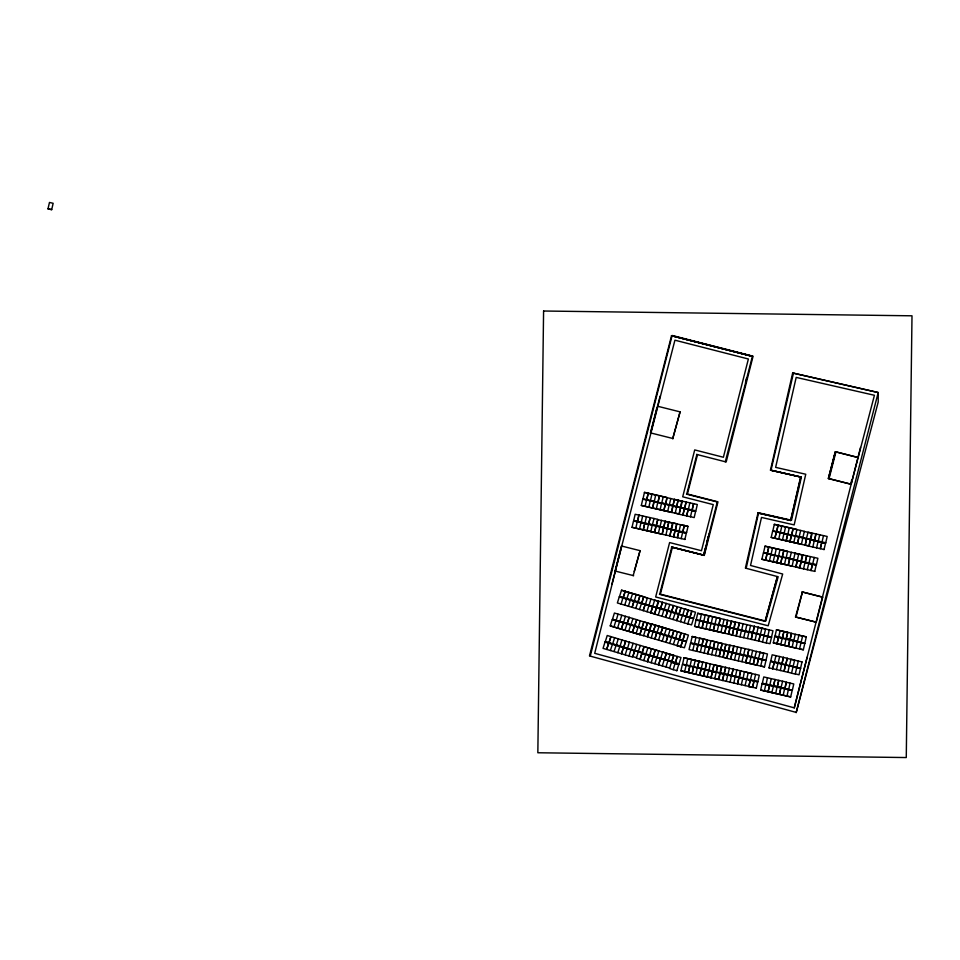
<?xml version="1.0" encoding="UTF-8"?>
<svg xmlns="http://www.w3.org/2000/svg" width="960" height="960" viewBox="0 0 960 960"><rect width="100%" height="100%" fill="white"/><g stroke="black" fill="none" stroke-linecap="round" stroke-linejoin="round"><path stroke-width="1.44" d="M48 208.848L49.464 202.452L53.148 203.292L51.684 209.688L48 208.848L51.708 209.604M634.668 650.664L642.012 652.788L605.268 641.76L607.224 635.496L629.472 642.276M647.424 623.088L643.548 635.748L610.236 625.896L639.78 634.584L643.812 621.936M651.168 624.06L649.2 630.312L634.716 625.992L636.684 619.74L651.144 624.132L643.92 621.852L641.964 628.116L612.456 619.296L634.608 625.788L636.66 619.812M619.284 596.856L656.388 607.716L654.456 613.896L617.364 602.964L619.308 596.784L652.608 606.72L654.648 600.132L658.272 601.2L650.928 599.088L647.052 611.76M608.892 642.816L610.86 636.564M609.06 642.792L610.98 636.684M621.504 590.256L643.68 596.676L641.724 602.94L619.56 596.436L621.528 590.184L651.012 599.076M635.784 528.192L637.248 521.796M637.392 521.424L638.856 515.04M637.536 521.46L639 515.076M642.78 499.104L641.328 505.488L679.044 514.068L680.508 507.684L642.768 499.176M613.932 626.976L615.888 620.724M616.224 620.4L618.024 614.172M621.048 604.128L622.932 597.84M612.384 644.352L610.38 650.508M612.684 643.848L614.604 637.752M623.196 597.504L625.152 591.24M623.352 597.48L625.296 591.288M639.54 529.056L641.004 522.66M641.22 522.312L642.684 515.904M645.084 506.352L646.548 499.956M646.692 499.584L648.156 493.2M646.836 499.62L648.3 493.236M619.524 621.78L617.556 628.044M619.848 621.468L621.792 615.288M614.088 651.516L616.104 645.36M616.308 644.916L618.312 638.832M626.976 598.536L628.896 592.44M643.236 529.896L644.688 523.5L643.308 529.908M644.988 523.164L646.44 516.768M648.84 507.216L650.304 500.82M650.52 500.472L651.984 494.064M623.568 622.476L625.44 616.272M617.82 652.704L619.764 646.524M620.04 646.104L621.984 639.924M632.604 593.52L630.588 599.676M647.04 530.772L648.456 524.364M648.672 524.004L650.136 517.608M648.72 524.016L650.184 517.632M652.536 508.056L653.988 501.66M652.608 508.068L654.06 501.684M654.288 501.324L655.752 494.928M624.972 630.144L626.952 624.06M627.18 623.616L629.136 617.352M627.252 623.556L629.184 617.376M621.456 653.772L623.412 647.508L621.588 653.724M623.82 647.112L625.632 640.908M634.344 600.792L636.252 594.504M625.74 641.004L623.796 647.196M650.844 531.636L652.188 525.216M652.416 524.868L654 518.484M656.34 508.932L657.756 502.524M657.972 502.164L659.436 495.768M628.656 631.224L630.708 625.08M658.032 502.188L659.484 495.792M631.008 624.648L632.928 618.54M635.748 608.448L637.824 602.232M625.212 654.792L627.156 648.612M627.432 648.252L605.292 641.676M637.968 601.848L639.924 595.596M627.54 648.456L629.388 642M638.1 601.872L640.056 595.608M655.992 526.092L654.54 532.488L656.064 526.104M656.232 525.72L657.696 519.324L635.148 514.272L633.708 520.584L663.72 527.508L665.16 521.196L662.064 534.204L632.04 527.256M657.804 519.528L656.34 525.912L671.088 529.272M660.144 509.808L661.488 503.388M661.716 503.028L663.3 496.644M628.968 655.98L630.924 649.716M641.508 603.396L639.492 609.552M631.164 649.524L633.108 643.344M658.368 533.364L659.832 526.968M660.036 526.764L661.476 520.356M665.304 504.252L663.84 510.648L665.376 504.276M636.144 633.516L638.016 627.312M667.104 497.688L665.652 504.072L680.388 507.432L681.84 501.12L644.448 492.432M638.352 627.06L640.296 620.784M645.204 604.476L643.212 610.56M634.536 650.856L605.004 642.096L603.048 648.36L632.592 657.048L634.68 650.592M634.776 650.58L641.928 652.956L639.972 659.22L636.336 658.152L640.236 645.552M636.612 644.484L632.856 656.664L636.504 657.648M647.388 598.008L643.788 596.88L641.832 603.144L656.316 607.464L658.272 601.2M662.208 534.3L663.672 527.916M667.668 511.524L669.132 505.128M669.336 504.924L670.776 498.516M639.924 634.692L641.88 628.428L645.516 629.496M648.828 605.544L645.456 604.212L647.4 597.936M667.296 528.528L668.748 522.132M665.904 535.14L668.844 522.108M671.352 512.364L674.364 499.452L681.816 501.192M671.508 512.46L672.972 506.076L676.644 506.988M673.008 505.752L674.472 499.356M643.716 635.688L647.34 636.756L649.296 630.492L612.192 619.632L610.236 625.896M650.688 612.816L652.62 606.636M677.328 656.544L675.336 662.76L642 653.316L671.832 661.548M657.024 657.132L658.908 650.94L644.16 646.692L673.728 655.344L669.552 668.448L673.2 669.696L675.096 663.216C661.74 659.316 688.416 667.668 675.096 663.216M671.076 529.344L672.528 522.96L657.792 519.6M669.744 535.908L671.208 529.524L633.468 521.016L632.028 527.328L665.916 535.068M676.596 506.688L678.048 500.292M675.204 513.312L678.144 500.28M649.2 630.312L645.48 629.268L647.436 623.004M649.452 630.66L686.352 641.592L684.408 647.784L647.508 636.84L649.452 630.66L686.376 641.52M673.932 630.768L671.976 637.02L686.46 641.34L688.416 635.088L651.672 624.06L681.18 632.88L679.212 639.144M643.8 660.576L645.624 654.36M654.456 613.896L650.82 612.828L652.788 606.576M645.9 653.94L647.94 647.784M656.544 607.884L693.48 618.66L691.524 624.924L687.912 623.784M656.82 607.464L678.996 613.884L680.928 607.788L658.776 601.212L656.82 607.464L693.588 618.42L695.532 612.228L681.048 607.908L679.104 614.088M673.596 536.916L675.048 530.52M673.668 536.928L675.12 530.544M675.276 530.16L676.728 523.776L673.044 522.936L671.58 529.32L686.568 532.668M675.42 530.208L676.872 523.812M680.664 507.84L679.2 514.236L694.188 517.572L695.628 511.26L680.664 507.84L695.616 511.344M651.204 637.932L653.076 631.728M658.248 615.06L660.264 608.892M649.656 655.104L651.576 648.828M660.468 608.46L662.388 602.352M660.588 608.58L662.532 602.4M678.816 531.384L677.352 537.768L678.888 531.396M679.128 530.964L680.568 524.652L688.02 526.344L686.556 532.74M684.348 508.692L682.896 515.076L684.42 508.704M684.576 508.332L686.04 501.936M684.72 508.368L686.172 501.972M657.12 632.412L659.064 626.232M651.192 662.784L653.016 656.568M662.004 616.248L663.888 609.96M664.212 609.648L666.18 603.384M681.18 538.644L682.644 532.26M688.116 509.544L686.652 515.94L688.188 509.568M688.404 509.208L689.868 502.812M660.528 633.996L658.512 640.164M662.748 627.396L660.732 633.564L662.76 627.324M654.852 663.744L656.748 657.552M667.572 611.124L665.628 617.304L667.656 611.064M667.848 610.704L669.804 604.44M684.876 539.496L686.328 533.1L671.364 529.68L669.9 536.076L684.888 539.412M690.48 516.816L691.944 510.42M662.232 641.172L664.212 635.088M664.452 634.572L666.432 628.488M658.536 664.812L660.528 658.728M658.656 664.848L660.54 658.656M669.348 618.312L671.316 612.228M673.536 605.628L671.568 611.712M662.58 652.08L666.36 653.064L664.452 659.34L642.264 652.896L644.16 646.692M665.892 642.336L667.848 636.072L666.024 642.288M668.256 635.676L670.2 629.496M664.236 659.796L662.268 665.976M675.372 612.828L677.292 606.72M677.16 606.696L675.348 612.9M671.592 637.176L669.636 643.44M665.988 666.96L667.872 660.84M668.196 660.504L670.092 654.396M673.356 644.448L675.36 638.28M675.612 637.992L677.544 631.908M669.696 668.028L640.104 659.508L642 653.316M680.52 621.684L682.404 615.408M682.716 615.144L684.66 608.964L688.284 610.032L686.34 616.212M682.608 640.536L680.652 646.8L677.052 645.528M681.18 632.88L677.028 645.732M684.168 622.68L688.176 610.116M677.232 656.556L675.336 662.76M680.784 646.716L682.74 640.452M673.224 669.624L676.848 670.668M656.556 607.812L654.6 614.076L687.78 623.868M689.868 617.364L686.076 616.692L693.588 618.42M689.94 617.424L691.884 611.244M691.788 611.256L687.768 623.94M719.892 673.056L718.428 679.452L680.892 670.86L682.356 664.464L719.868 673.14M706.548 662.94L684.036 657.72L682.572 664.116L712.596 671.04M696.036 620.004L694.584 626.388L732.3 634.968L735.096 622.02L731.4 621.168L728.46 634.2M684.648 671.724L686.112 665.328M686.4 664.992L687.72 658.56M692.832 650.448L694.284 644.052M694.584 643.716L695.892 637.296L692.208 636.444L690.744 642.84L713.292 647.892M698.34 627.252L699.804 620.856M700.092 620.52L701.412 614.1M690.096 665.832L691.56 659.436M696.516 651.288L697.98 644.904M696.588 651.312L698.052 644.916M698.268 644.568L699.732 638.16L707.172 639.864L705.768 646.272M702.024 628.092L703.488 621.708L702.096 628.116M703.776 621.372L705.24 614.964M692.1 673.428L693.564 667.032L692.172 673.44M693.78 666.672L695.244 660.276M700.344 652.164L701.808 645.78M703.416 639.012L701.952 645.396L703.488 639.024M705.864 628.968L707.316 622.584M707.472 622.2L708.924 615.816M707.544 622.224L708.996 615.828M695.916 674.304L697.32 667.896M697.536 667.536L699 661.14L697.596 667.548M704.088 653.028L705.492 646.62M705.72 646.26L707.172 639.864M709.596 629.832L711.012 623.424M711.288 623.076L712.692 616.668M699.6 675.144L701.064 668.748M699.72 675.168L701.184 668.784M701.28 668.388L702.876 662.016M709.236 647.472L707.784 653.868L709.356 647.508M709.464 647.124L711.048 640.74L714.732 641.58L713.28 647.976M713.292 630.672L714.744 624.276M713.412 630.696L714.864 624.312M714.972 623.928L716.556 617.544M703.404 676.02L704.868 669.624M703.476 676.032L704.94 669.636M705.096 669.252L706.56 662.856M711.66 654.756L713.112 648.36M717.168 631.56L718.632 625.164M718.788 624.78L720.252 618.384L697.716 613.248L696.264 619.644L726.276 626.568M720.36 618.588L718.908 624.972L733.644 628.332M707.16 676.872L708.696 670.5M708.9 670.284L710.352 663.888M715.416 655.62L716.88 649.224M717.084 649.02L718.524 642.612M720.924 632.424L722.388 626.028M722.592 625.824L724.032 619.416M711.084 677.832L712.536 671.436M712.572 671.124L714.036 664.728L710.928 677.736L680.904 670.788M719.1 656.46L722.112 643.548M719.256 656.556L720.72 650.16M720.756 649.848L722.208 643.452L692.196 636.528M724.62 633.264L727.62 620.352L735.072 622.092M724.764 633.36L726.228 626.964M726.264 626.652L727.728 620.256L697.704 613.332M716.16 672.06L717.624 665.664M714.768 678.672L716.196 672.216M716.256 672.036L717.72 665.64M722.952 657.396L725.892 644.364L724.332 650.784L690.528 643.2L689.064 649.584L726.792 658.164L729.576 645.216L714.828 641.856L713.388 648.168L728.136 651.528M729.852 627.588L731.304 621.192M728.616 634.128L730.068 627.732M719.94 672.876L721.404 666.492L706.68 663.06L705.216 669.444L719.964 672.804M720.456 672.852L721.92 666.468M746.172 568.236L758.58 512.796L791.52 520.26L801.372 477.156L770.472 470.136L792.672 372.984L878.208 392.532L878.208 402.06L796.236 712.416L589.488 655.92L671.532 335.7L752.388 356.34L725.304 461.76M730.092 645.192L728.628 651.576L758.652 658.5M722.46 680.448L723.924 674.052M722.532 680.46L723.996 674.076M724.14 673.692L725.604 667.308M724.284 673.74L725.748 667.344M793.536 372.768L770.988 470.28M730.644 659.172L732.096 652.776L730.716 659.184M732.324 652.416L733.776 646.032M737.604 629.58L736.152 635.976L737.676 629.604M732.456 652.464L733.92 646.068M737.832 629.22L739.296 622.836M739.428 622.872L737.976 629.268L741.66 630.108L743.124 623.712M726.288 681.324L727.752 674.928M727.968 674.58L729.432 668.184M734.472 660.048L735.936 653.652M736.152 653.304L737.616 646.908M739.98 636.852L741.444 630.456M730.056 682.188L731.436 675.768M733.128 669.024L731.664 675.42L733.2 669.036M738.228 660.9L739.692 654.516M739.908 654.156L741.372 647.76M743.748 637.704L745.2 631.32M745.428 630.96L746.88 624.564M761.892 559.272L763.356 552.888L801.072 561.456L799.608 567.852L761.892 559.272L791.94 566.064M733.788 683.04L735.204 676.632M800.964 561.204L786.216 557.856L787.56 551.268L765.036 546.132L763.572 552.528L793.596 559.452M735.48 676.296L736.884 669.888M741.984 661.692L743.412 655.452M743.652 655.02L745.056 648.6M747.504 638.496L748.896 632.16L733.92 628.74L771.456 637.332M750.576 625.404L749.16 631.824L752.856 632.664L754.308 626.268M738.948 677.496L737.484 683.892L739.056 677.52M767.256 553.368L768.72 546.972M739.164 677.136L740.628 670.74M767.4 553.404L768.864 547.008M772.656 531.036L771.192 537.432L808.908 546.012L810.372 539.628L772.632 531.12M739.296 677.148L740.748 670.764M745.656 662.604L747.12 656.22M747.24 656.244L745.776 662.64L764.484 666.912L767.46 653.952L752.712 650.592M747.336 655.86L748.8 649.464M751.176 639.408L752.628 633.024L751.284 639.444M747.468 655.872L748.932 649.476M752.976 632.676L754.44 626.28M769.416 560.988L770.868 554.604M741.36 684.768L742.752 678.36M771.096 554.244L772.548 547.848M744.444 671.604L743.1 678.192L757.836 681.54L759.288 675.228L744.54 671.88M776.556 531.528L778.02 525.132M776.7 531.564L778.164 525.168M749.532 663.492L750.996 657.108M751.272 656.916L752.616 650.316L730.068 645.264M755.052 640.296L756.504 633.912M758.124 627.12L756.78 633.72L771.528 637.068M773.172 561.852L774.636 555.456M745.116 685.632L746.508 679.224M774.852 555.096L776.316 548.712M746.784 679.032L748.224 672.624M778.716 539.148L780.168 532.764M780.396 532.404L781.848 526.008M754.68 657.948L753.228 664.332L756.408 651.348M758.736 641.136L760.2 634.752M758.808 641.16L761.916 628.152M753.96 681.048L752.496 687.444L748.8 686.604L750.264 680.088M778.596 555.96L780 549.552M748.8 686.604L750.264 680.208M750.348 679.956L751.92 673.476L721.896 666.54M782.472 540.012L783.936 533.616M784.152 533.256L785.616 526.872M758.448 658.8L756.984 665.196L760.092 652.188M780.6 563.556L782.064 557.16M780.72 563.58L782.172 557.196M782.28 556.8L783.744 550.416M800.592 477.024L790.656 520.488L800.844 477.036L770.472 470.136L800.844 477.024M752.616 687.348L755.592 674.388M782.412 556.812L783.876 550.428M787.896 534.12L789.3 527.712M760.668 666.168L763.776 653.112M769.284 629.916L766.188 642.972L762.492 642.12L765.6 628.992L735.588 622.068L734.148 628.38L756.684 633.444M784.476 564.444L785.94 558.048M756.312 688.2L757.764 681.804L720.228 673.212L718.776 679.608L756.324 688.116M789.9 541.716L791.364 535.32M790.02 541.74L791.472 535.356M791.58 534.96L793.044 528.576M791.712 534.984L793.176 528.588M788.16 565.284L789.624 558.888M788.232 565.296L791.34 552.3M793.776 542.604L795.24 536.208M762.096 683.7L760.632 690.084L790.668 696.96L792.132 690.564L762.072 683.772M797.496 641.4L774.996 636.192L776.46 629.796L791.46 633.216L790.008 639.612L786.336 638.688L787.776 632.376M792.084 566.244L795.036 553.14M769.032 667.944L770.484 661.548L800.484 668.496M797.46 543.444L798.924 537.048M797.532 543.456L798.996 537.072M799.2 536.856L800.652 530.46M764.388 690.948L765.78 684.54M766.14 684.216L767.46 677.784M778.68 637.032L780.144 630.648M795.768 567.084L798.708 554.052M772.716 668.784L774.18 662.388M797.388 560.616L795.924 567.012L799.632 567.768M772.788 668.796L774.252 662.412M774.468 662.052L775.932 655.656M801.384 544.404L804.336 531.3L774.312 524.376M769.536 685.392L768.084 691.788L769.608 685.416M769.836 685.056L771.3 678.66M780.816 644.664L782.22 638.256M782.448 637.896L783.9 631.5L782.496 637.908M800.94 561.288L802.404 554.892L765.012 546.216M776.532 669.66L777.936 663.252M778.212 662.916L779.616 656.496M805.068 545.244L806.532 538.86M806.46 538.632L808.02 532.212L811.704 533.064L810.24 539.448L795.516 536.016L796.86 529.428L774.336 524.292L772.872 530.688L802.896 537.612M802.908 554.868L801.456 561.264L816.444 564.6M806.688 538.776L805.224 545.172L808.932 545.94M771.84 692.652L773.376 686.268M784.62 645.528L785.964 639.108M786.18 638.76L787.644 632.364L776.436 629.88M780.336 670.536L781.68 664.116M783.36 657.36L781.896 663.756L770.712 661.188L772.176 654.804L787.164 658.296M803.532 568.872L804.996 562.476M805.14 562.104L806.604 555.72M782.028 663.768L783.492 657.372M805.284 562.14L806.748 555.756M775.656 693.528L777.06 687.12M777.288 686.76L778.74 680.364L777.336 686.772M788.304 646.38L789.768 639.984M788.376 646.392L789.84 639.996M807.288 569.736L808.752 563.34M787.176 658.224L785.712 664.608L770.724 661.116M808.968 562.992L810.432 556.584M812.832 547.032L814.296 540.648M814.44 540.264L815.904 533.88M780.804 687.972L779.34 694.368L780.924 688.008M814.584 540.312L816.048 533.916M781.02 687.624L782.616 681.24M792.144 647.256L793.524 640.848M793.8 640.656L795.252 634.248M812.436 564.18L810.984 570.576L812.508 564.204M787.86 672.252L789.312 665.856M812.736 563.844L814.188 557.448M789.516 665.652L790.968 659.244L794.652 660.084L791.544 673.212L795.228 674.064L798.336 661.008M816.588 547.896L818.052 541.5M818.268 541.152L819.732 534.756M783.144 695.244L784.608 688.848M784.836 688.476L786.3 682.08L763.776 676.944L762.312 683.34L792.336 690.264L793.776 683.952L786.42 682.284L784.956 688.668L792.312 690.348M795.828 648.216L798.936 635.088M814.74 571.428L816.204 565.044L801.228 561.624L799.776 568.008L814.764 571.356M816.42 564.684L817.884 558.288L802.896 554.952M821.736 542.352L820.284 548.736L821.808 542.364M822.036 542.004L823.5 535.608M786.984 696.12L788.364 689.712M788.64 689.508L790.092 683.112M799.512 649.056L802.62 636.012M824.04 549.6L825.504 543.204L810.528 539.784L809.076 546.18L824.064 549.516M825.72 542.844L827.184 536.46L812.196 533.112L810.756 539.424L825.744 542.772M800.952 642.744L774.756 636.624L773.316 642.936L803.328 649.812L804.792 643.428M806.304 636.852L804.84 643.236L790.116 639.804L791.58 633.42L806.304 636.852L798.816 635.268M800.508 668.424L799.044 674.808L795.372 673.896M802.02 661.848L800.556 668.244L793.092 666.576M697.5 454.632L687.42 494.004L717.984 501.84L704.256 555.432L671.532 547.044L704.124 555.204L709.14 533.844M851.712 479.988L850.68 484.2L828.612 478.548L835.464 451.836L858 457.488L835.944 451.836L835.2 451.836L828.36 478.548L851.16 484.2L874.428 395.28L796.188 377.4L775.632 467.364L805.752 474.24L794.172 524.904L761.496 517.44L750.528 565.464L782.676 574.02L768.18 625.8L655.668 596.976L669.612 542.556L701.472 550.716L713.268 504.624L682.704 496.8L694.716 449.916L723.384 457.26L748.38 359.004L674.928 340.188L611.928 584.076M705.42 548.088L703.644 555.204L717.288 501.972L686.46 494.136M707.184 540.96L708.252 536.688M633.168 575.676L640.068 550.656L621.708 546.06L594.708 653.316L794.268 707.868L807.132 657.216M794.268 707.868L860.52 447.456M680.076 411.876L672.756 438.588L680.076 411.876L657.528 406.224L660.072 396.168M745.512 382.332L746.616 378M590.268 656.052L672.132 335.472L753.084 356.208L726.18 461.988L696.636 454.416M614.772 572.124L621.456 546.024M650.436 432.936L656.916 407.628M634.236 571.512L640.068 550.656M659.676 594.312L671.784 547.044M672.396 547.272L660.384 594.18L765.732 621.108L778.152 576.756L745.392 568.104L757.98 513.024L758.772 513.144M686.712 494.136L696.888 454.416M829.092 478.548L835.944 451.836M795.528 616.98L802.428 591.948L822.66 597.144L816.24 622.176L795.528 616.98L816.24 622.176M796.008 616.98L802.428 591.948M796.176 712.644L878.208 392.532L792.672 372.984M828.36 478.548L835.464 451.836M765.12 621.324L777.384 576.624L765.12 621.324L659.424 594.312M660.684 658.272L662.724 652.02M671.808 661.62L673.728 655.344M676.836 670.74L678.744 664.464M612.456 619.296L614.412 613.032L636.552 619.608M624.672 605.196L626.7 598.956M628.368 606.276L630.396 600.036M643.188 610.644L645.156 604.38M642.012 652.788L643.98 646.524L629.496 642.204M651.672 624.06L649.704 630.324L671.868 636.816L673.824 630.564M671.544 611.796L673.5 605.532M673.008 619.476L675.084 613.26M657.528 406.224L650.688 432.936L673.236 438.588M822.66 597.144L801.948 591.948M804.216 531.468L811.68 533.136M661.86 502.956L665.556 503.808L666.996 497.484L644.46 492.348L643.008 498.744L673.02 505.668M802.824 538.092L806.508 538.932M810.516 539.868L825.48 543.288M641.34 505.416L671.376 512.28M675.372 513.156L679.056 513.996M771.204 537.36L801.24 544.224M673.032 523.008L687.996 526.428M665.04 521.364L672.516 523.032M794.916 553.308L802.38 554.976M633.72 520.5L656.244 525.636M663.66 527.988L667.344 528.828M671.352 529.764L686.316 533.184M793.524 559.932L797.208 560.772M801.216 561.696L816.18 565.116M666.06 535.068L669.756 535.836M758.232 627.396L772.968 630.756L770.004 643.716L766.308 642.876M775.008 636.108L782.46 637.812M801.096 642.576L804.768 643.5M696.024 620.076L733.764 628.584L732.456 635.136L762.516 641.916M764.04 635.484L771.516 637.14M726.216 627.048L729.9 627.888M763.932 635.808L767.628 636.648M773.328 642.864L795.852 648.012M799.656 648.888L803.352 649.74M694.596 626.316L724.632 633.18M728.628 634.044L732.324 634.896M802.008 661.932L787.296 658.416L785.832 664.812L800.58 668.16M759.972 652.368L763.656 653.208M728.652 651.504L751.176 656.64M762.336 659.424L766.02 660.264L758.532 658.68M690.504 643.272L724.404 651.012M728.388 652.02L765.948 660.528M758.424 659.004L762.108 659.844M792.984 666.9L796.668 667.752M726.804 658.092L723.12 657.24L724.56 650.928L728.244 651.78L726.948 658.332L757.008 665.112M760.812 666L764.508 666.84M769.044 667.86L791.544 673.092M684.012 657.804L702.72 662.076M713.916 664.896L721.38 666.564M701.436 668.328L705.12 669.168M720.468 672.78L743.004 677.916M712.524 671.52L716.208 672.36M720.216 673.296L757.752 681.888M762.336 683.256L784.86 688.392M714.756 678.528L718.44 679.38M760.644 690.012L790.68 696.876M671.532 547.044L704.124 555.204M615.288 571.092L633.648 575.676M543.588 311.016L537.84 752.76L906.264 757.548L912 315.804L543.588 311.016M606.696 649.344L608.712 643.188L606.672 649.428M621.276 629.052L623.292 622.896L621.264 629.136M632.088 607.284L634.032 601.104L632.124 607.392M632.4 632.328L634.416 626.16L632.376 632.412M682.344 501.096L680.88 507.492L695.868 510.828L697.32 504.516L682.332 501.168M653.352 631.308L655.44 625.176L653.34 631.392M647.436 661.62L649.404 655.44L647.424 661.704M654.84 639L656.772 632.808L654.912 639.012M653.316 656.064L655.284 649.896L653.292 656.148M684.252 525.492L682.8 531.888L684.324 525.504M693.552 503.652L692.1 510.048L693.624 503.676M664.572 659.472L666.468 653.268L680.976 657.504L679.068 663.78L664.572 659.472M676.764 620.508L678.78 614.34L676.752 620.58M684.696 634.032L682.836 640.284L684.792 634.02M689.796 666.168L688.344 672.564L689.868 666.192M767.04 553.728L765.576 560.112L767.112 553.74M776.34 531.888L774.876 538.272L776.412 531.9M778.32 556.296L776.856 562.692L778.368 556.32M787.62 534.468L786.156 540.852L787.668 534.48M778.464 637.392L777 643.788L778.536 637.404M774.984 679.512L773.52 685.896L775.056 679.524M785.484 664.98L784.02 671.376L785.556 665.004M752.388 356.34L671.532 335.7L752.388 356.34M790.92 520.488L757.98 513.024L790.92 520.488"/></g></svg>
